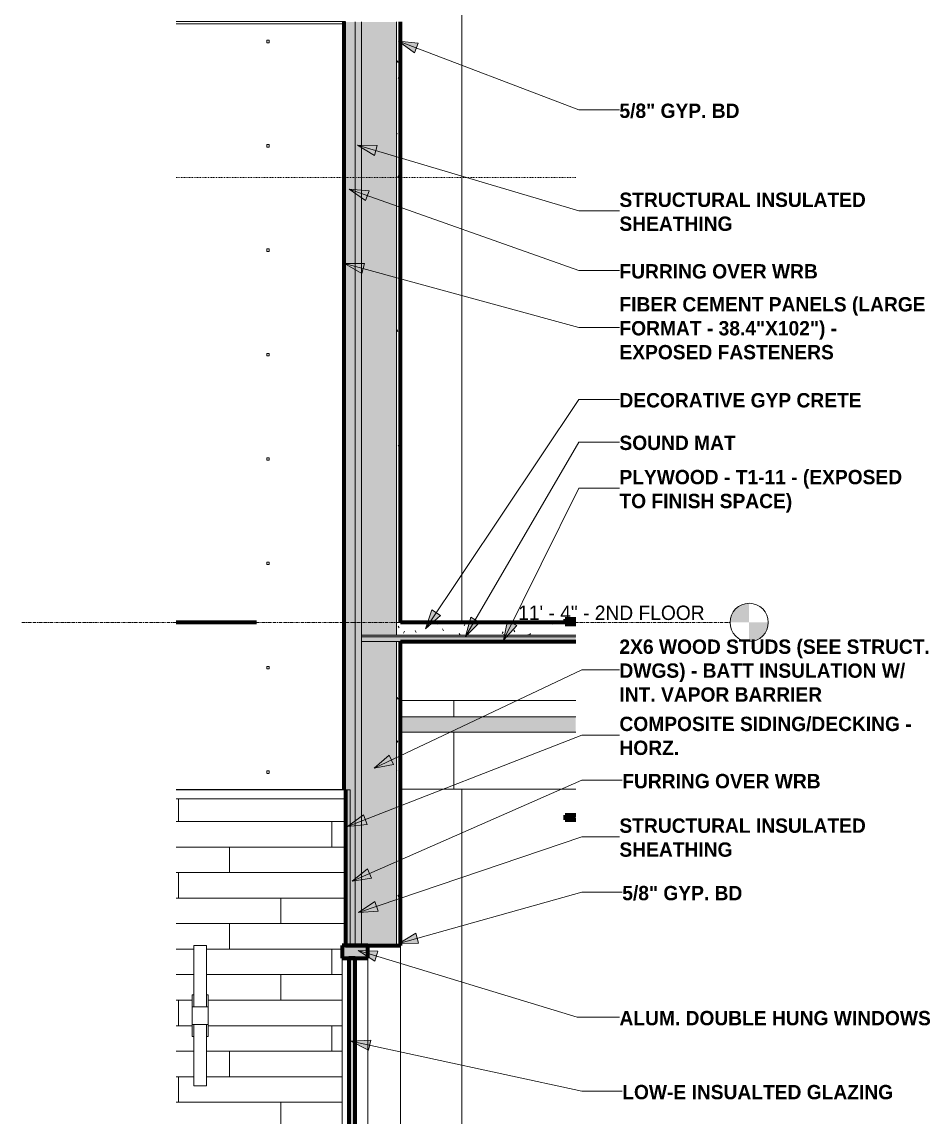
# Model space of a CAD drawing. Header units: inches. Extents: x -3449 to -2631, y -208 to 451.
# Drawn here: x -3293.9 to -3151.5, y 58.5 to 230.1 of the extents above; entities that cross this region are included whole.
import ezdxf

# ---------------------------------------------------------------- set-up
doc = ezdxf.new("R2010")
doc.units = ezdxf.units.IN
doc.header["$MEASUREMENT"] = 0
doc.linetypes.add('Aligning Line 1_8_', pattern=[0.25, 0.125, -0.125])
doc.linetypes.add('Grid Line 1_2_', pattern=[0.875, 0.5, -0.125, 0.125, -0.125])
for name, color, linetype, lineweight in [('0-2', 135, 'Continuous', 9), ('0-3', 250, 'Continuous', 5), ('A-AREA', 32, 'Continuous', 90), ('A-CLNG-1', 55, 'Continuous', 18), ('A-CLNG-2', 31, 'Continuous', 18), ('A-CLNG-3', 250, 'Continuous', 70), ('A-FLOR-1', 8, 'Continuous', 5), ('A-FLOR-2', 31, 'Continuous', 18), ('A-FLOR-3', 55, 'Continuous', 18), ('A-FLOR-4', 192, 'Continuous', 70), ('A-FLOR-5', 250, 'Continuous', 70), ('A-FLOR-LEVL', 51, 'Continuous', 9), ('A-FLOR-LEVL-1', 51, 'Grid Line 1_2_', 9), ('A-FLOR-MCUT', 51, 'Continuous', 18), ('A-FLOR-PATT-1', 8, 'Continuous', 9), ('A-GLAZ-1', 55, 'Continuous', 18), ('A-GLAZ-2', 10, 'Continuous', 18), ('A-GLAZ-3', 27, 'Continuous', 18), ('A-GLAZ-4', 151, 'Continuous', 70), ('A-WALL', 113, 'Continuous', 18), ('A-WALL-1', 55, 'Continuous', 18), ('A-WALL-2', 254, 'Continuous', 5), ('A-WALL-3', 8, 'Continuous', 5), ('A-WALL-4', 23, 'Continuous', 18), ('A-WALL-7', 113, 'Continuous', 70), ('A-WALL-PATT-1', 135, 'Continuous', 9), ('A-WALL-PATT-2', 111, 'Continuous', 9), ('E-LITE-EQPM-1', 135, 'Continuous', 9), ('G-ANNO-SYMB', 111, 'Aligning Line 1_8_', 9), ('G-ANNO-TEXT', 231, 'Continuous', 9), ('I-WALL-1', 55, 'Continuous', 18), ('P-PIPE-1', 8, 'Continuous', 5), ('P-PIPE-2', 135, 'Continuous', 9), ('S-BEAM-1', 135, 'Continuous', 9)]:
    doc.layers.add(name, color=color, linetype=linetype, lineweight=lineweight)
doc.styles.add('Century Gothic', font='ufonts.com_century-gothic.ttf', dxfattribs={"height": 2.25})
doc.styles.add('Century Gothic_B', font='GOTHICB.TTF', dxfattribs={"height": 2.25})
pattern_1 = [(0, (-3381.6211, 68.768), (0, 1.2), []), (315, (-3381.6211, 68.768), (1.199253, 0), [1.696, -1.696]), (45, (-3381.6211, 68.768), (1.199253, 0), [1.696, -1.696])]
pattern_2 = [(161.57, (-3381.5011, 68.888), (-0.9603837, -0.0003992), [0, -6.83, 0.758, 0]), (18.43, (-3381.7411, 68.888), (-0.9603837, 0.0003992), [0, -6.83, 0.758, 0]), (108.43, (-3381.5011, 68.888), (0.4795102, -2.4005264), [2.276, -5.312]), (71.57, (-3381.7411, 68.888), (0.4795102, 2.4005264), [2.276, -5.312])]
pattern_3 = [(0, (-3381.6211, 68.768), (7.68, 1.92), [0.317, -5.443, 0.317, -5.443, -30.72]), (0, (-3381.6211, 68.768), (7.68, 1.92), [-11.52, 0.317, -11.203, 0.317, -5.443, -13.44]), (0, (-3381.6211, 68.768), (7.68, 1.92), [-28.8, 0.317, -3.523, 0.317, -9.283]), (120, (-3378.7411, 69.728), (-5.502769, 5.691075), [0.317, -5.443, 0.317, -5.443, -30.72]), (120, (-3378.7411, 69.728), (-5.502769, 5.691075), [-11.52, 0.317, -11.203, 0.317, -5.443, -13.44]), (120, (-3378.7411, 69.728), (-5.502769, 5.691075), [-28.8, 0.317, -3.523, 0.317, -9.283]), (240, (-3377.7811, 73.568), (-2.177231, -7.611075), [0.317, -5.443, 0.317, -5.443, -30.72]), (240, (-3377.7811, 73.568), (-2.177231, -7.611075), [-11.52, 0.317, -11.203, 0.317, -5.443, -13.44]), (240, (-3377.7811, 73.568), (-2.177231, -7.611075), [-28.8, 0.317, -3.523, 0.317, -9.283])]

# ---------------------------------------------------------------- blocks, each defined once
blk = doc.blocks.new('Dimension Lumber - 2x10-2056821-Section 15 - Callout 2')
at = {"layer": 'S-BEAM-1'}
blk.add_line((3436.4, 255.75), (3408.92, 255.75), dxfattribs=at)
blk = doc.blocks.new('CTR - 1st Phase - Common Walls_rvt-2-Section 15 - Callout 2')
at = {"layer": 'A-CLNG-2'}
blk.add_hatch(color=256, dxfattribs=at).paths.add_polyline_path([(3434.72, 105.07), (3436.4, 105.07), (3436.4, 105.82), (3434.72, 105.82), (3434.72, 105.24)], flags=0)
at = {"layer": 'A-FLOR-2'}
blk.add_hatch(color=256, dxfattribs=at).paths.add_polyline_path([(3436.4, 136), (3436.4, 136.5), (3434.72, 136.5), (3434.72, 136)], flags=0)
at = {"layer": 'P-PIPE-1'}
for points in [[(3408.92, 120), (3436.4, 120), (3436.4, 121.19), (3408.92, 121.19), (3408.92, 120.29)], [(3420.74, 118.81), (3436.4, 118.81), (3436.4, 120), (3408.92, 120), (3408.92, 118.81), (3417.27, 118.81)]]:
    blk.add_hatch(color=256, dxfattribs=at).paths.add_polyline_path(points, flags=0)
at = {"layer": 'A-CLNG-3'}
for p, q in [((3436.4, 105.82), (3434.72, 105.82)), ((3434.72, 105.82), (3434.72, 105.07)), ((3434.72, 105.07), (3436.4, 105.07))]:
    blk.add_line(p, q, dxfattribs=at)
at = {"layer": 'A-FLOR-5'}
for p, q in [((3436.4, 136.5), (3434.72, 136.5)), ((3434.72, 136.5), (3434.72, 135.75)), ((3434.72, 135.75), (3436.4, 135.75))]:
    blk.add_line(p, q, dxfattribs=at)
at = {"layer": 'I-WALL-1'}
for p, q in [((3418.52, 136), (3418.52, 242)), ((3412.52, 109.87), (3408.92, 109.87)), ((3412.52, 109.87), (3418.52, 109.87)), ((3436.4, 109.87), (3418.52, 109.87)), ((3418.52, 109.87), (3418.52, 0))]:
    blk.add_line(p, q, dxfattribs=at)
at = {"layer": 'P-PIPE-2'}
for p, q in [((3436.4, 121.19), (3408.92, 121.19)), ((3408.92, 118.81), (3436.4, 118.81))]:
    blk.add_line(p, q, dxfattribs=at)
at = {"layer": '0-2'}
blk.add_blockref('Dimension Lumber - 2x10-2056821-Section 15 - Callout 2', (0, -132), dxfattribs=at)
blk = doc.blocks.new('_THE_ WINDOW _ DOOR - Window - 1st Floor-2113398-Section 15 - Callout 2')
at = {"layer": 'A-GLAZ-2'}
blk.add_hatch(color=256, dxfattribs=at).paths.add_polyline_path([(3401.8, 3), (3401.8, 83.37), (3400.8, 83.37), (3400.8, 3), (3401.48, 3)], flags=0)
at = {"layer": 'A-GLAZ-3'}
h = blk.add_hatch(color=256, dxfattribs=at)
h.paths.add_polyline_path([(3399.8, 1), (3403.8, 1), (3403.8, 3), (3399.8, 3)], flags=0)
h.paths.add_polyline_path([(3400.32, 83.37), (3403.8, 83.37), (3403.8, 85.37), (3399.8, 85.37), (3399.8, 83.37), (3400.3, 83.37)], flags=0)
h = blk.add_hatch(color=256, dxfattribs=at)
h.paths.add_polyline_path([(3401.8, 55), (3403.8, 55), (3403.8, 57), (3401.8, 57)], flags=0)
h.paths.add_polyline_path([(3400.8, 55), (3400.8, 57), (3399.8, 57), (3399.8, 55), (3400.66, 55)], flags=0)
blk.add_hatch(color=256, dxfattribs=at).paths.add_polyline_path([(3401.3, 0.5), (3401.3, 1), (3400.3, 1), (3400.3, 0.5), (3401.05, 0.5)], flags=0)
at = {"layer": 'A-GLAZ-1'}
for p, q in [((3399.8, 57), (3399.8, 83.37)), ((3403.8, 83.37), (3403.8, 57)), ((3399.8, 3), (3399.8, 55)), ((3403.8, 55), (3403.8, 3))]:
    blk.add_line(p, q, dxfattribs=at)
at = {"layer": 'A-GLAZ-4'}
for p, q in [((3403.8, 85.37), (3399.8, 85.37)), ((3399.8, 85.37), (3399.8, 83.37)), ((3403.8, 83.37), (3403.8, 85.37)), ((3399.8, 83.37), (3403.8, 83.37)), ((3400.8, 83.37), (3400.8, 3)), ((3401.8, 83.37), (3400.8, 83.37)), ((3401.8, 3), (3401.8, 83.37)), ((3403.8, 57), (3399.8, 57)), ((3399.8, 57), (3399.8, 55)), ((3403.8, 55), (3403.8, 57)), ((3399.8, 55), (3403.8, 55)), ((3403.8, 3), (3399.8, 3)), ((3399.8, 3), (3399.8, 1)), ((3400.8, 3), (3401.8, 3)), ((3403.8, 1), (3403.8, 3)), ((3399.8, 1), (3403.8, 1)), ((3401.3, 1), (3400.3, 1)), ((3400.3, 1), (3400.3, 0.5)), ((3400.3, 0.5), (3401.3, 0.5)), ((3401.3, 0.5), (3401.3, 1))]:
    blk.add_line(p, q, dxfattribs=at)
blk = doc.blocks.new('VISA-OW2400-02-SASS - OW2400-L30K-MVOLT-2031435-Section 15 - Callout 2')
at = {"layer": 'E-LITE-EQPM-1'}
for p, q in [((3376.52, 85.37), (3378.52, 85.37)), ((3376.52, 85.37), (3376.52, 75.75)), ((3378.52, 75.75), (3378.52, 85.37)), ((3376.27, 77.62), (3376.52, 77.62)), ((3376.27, 75.75), (3376.27, 77.62)), ((3378.52, 77.62), (3378.77, 77.62)), ((3378.77, 77.62), (3378.77, 75.75)), ((3376.27, 75.75), (3378.77, 75.75)), ((3376.27, 75.75), (3376.27, 73)), ((3378.77, 73), (3378.77, 75.75)), ((3378.77, 73), (3376.27, 73)), ((3376.27, 71.12), (3376.27, 73)), ((3376.52, 73), (3376.52, 63.37)), ((3378.52, 63.37), (3378.52, 73)), ((3378.77, 73), (3378.77, 71.12)), ((3376.27, 71.12), (3376.52, 71.12)), ((3378.77, 71.12), (3378.52, 71.12)), ((3378.52, 63.37), (3376.52, 63.37))]:
    blk.add_line(p, q, dxfattribs=at)
blk = doc.blocks.new('Level - Level Head - Circle-50818-Section 15 - Callout 2')
at = {"layer": 'A-FLOR-LEVL'}
h = blk.add_hatch(color=256, dxfattribs=at)
edge = h.paths.add_edge_path(flags=0)
edge.add_line((3463.57, 0), (3460.57, 0))
edge.add_arc((3463.57, 0), 3, 90, 180, ccw=False)
edge.add_line((3463.57, 3), (3463.57, 0))
h = blk.add_hatch(color=256, dxfattribs=at)
edge = h.paths.add_edge_path(flags=0)
edge.add_line((3463.57, -3), (3463.57, 0))
edge.add_line((3463.57, 0), (3466.57, 0))
edge.add_arc((3463.57, 0), 3, 270, 360, ccw=False)
blk.add_circle((3463.57, 0), 3, dxfattribs=at)

msp = doc.modelspace()

# ---------------------------------------------------------------- hatches: boundary and pattern name
at = {"layer": 'A-FLOR-1'}
msp.add_hatch(color=256, dxfattribs=at).paths.add_polyline_path([(-3236.23, 133.75), (-3207.04, 133.75), (-3207.04, 134), (-3240.64, 134), (-3240.64, 133.75), (-3238.36, 133.75)], flags=0)
at = {"layer": 'A-FLOR-2'}
msp.add_hatch(color=256, dxfattribs=at).paths.add_polyline_path([(-3207.04, 133), (-3207.04, 133.75), (-3240.64, 133.75), (-3240.64, 133), (-3224.91, 133)], flags=0)
at = {"layer": 'A-FLOR-PATT-1'}
h = msp.add_hatch(dxfattribs=at)
h.set_pattern_fill('FP_18', color=256, style=0, pattern_type=2)
h.set_pattern_definition(pattern_3)
h.paths.add_polyline_path([(-3234.51, 134), (-3207.04, 134), (-3207.04, 136), (-3235.14, 136), (-3235.14, 134)], flags=0)
at = {"layer": 'A-WALL-2'}
msp.add_hatch(color=256, dxfattribs=at).paths.add_polyline_path([(-3243.14, 109.75), (-3243.14, 230.12), (-3243.39, 230.12), (-3243.39, 109.75)], flags=0)
at = {"layer": 'A-WALL-3'}
msp.add_hatch(color=256, dxfattribs=at).paths.add_polyline_path([(-3243.14, 109.75), (-3241.64, 109.75), (-3241.64, 230.12), (-3243.14, 230.12), (-3243.14, 109.87)], flags=0)
h = msp.add_hatch(color=256, dxfattribs=at)
h.paths.add_polyline_path([(-3241.64, -13.75), (-3241.64, 1), (-3242.14, 1), (-3242.14, 0.5), (-3242.39, 0.5), (-3242.39, -6.25), (-3242.08, -6.26), (-3242.08, -13.75)], flags=0)
h.paths.add_polyline_path([(-3242.39, 85.37), (-3241.64, 85.37), (-3241.64, 109.75), (-3242.39, 109.75), (-3242.39, 102.47)], flags=0)
at = {"layer": 'A-WALL-4'}
h = msp.add_hatch(color=256, dxfattribs=at)
h.paths.add_polyline_path([(-3243.14, -6.26), (-3242.39, -6.25), (-3242.39, 0.5), (-3243.14, 0.5), (-3243.14, -5.27)], flags=0)
h.paths.add_polyline_path([(-3242.39, 85.37), (-3242.39, 109.75), (-3243.14, 109.75), (-3243.14, 85.37)], flags=0)
at = {"layer": 'A-WALL-PATT-1'}
h = msp.add_hatch(dxfattribs=at)
h.set_pattern_fill('FP_19', color=256, style=0, pattern_type=2)
h.set_pattern_definition([(0, (-3234.58, 112.3), (-38.4, 120.375), [0.392, -38.007]), (0, (-3234.58, 112.7), (-38.4, 120.375), [0.392, -38.007]), (0, (-3234.58, 128.66), (-38.4, 120.375), [0.392, -38.007]), (0, (-3234.58, 129.05), (-38.4, 120.375), [0.392, -38.007]), (0, (-3234.58, 145.02), (-38.4, 120.375), [0.392, -38.007]), (0, (-3234.58, 145.41), (-38.4, 120.375), [0.392, -38.007]), (0, (-3234.58, 161.38), (-38.4, 120.375), [0.392, -38.007]), (0, (-3234.58, 161.77), (-38.4, 120.375), [0.392, -38.007]), (0, (-3234.58, 177.73), (-38.4, 120.375), [0.392, -38.007]), (0, (-3234.58, 178.12), (-38.4, 120.375), [0.392, -38.007]), (0, (-3234.58, 194.09), (-38.4, 120.375), [0.392, -38.007]), (0, (-3234.58, 194.48), (-38.4, 120.375), [0.392, -38.007]), (0, (-3234.58, 210.45), (-38.4, 120.38), [0.392, -38.007]), (0, (-3234.58, 210.84), (-38.4, 120.38), [0.392, -38.007]), (0, (-3234.58, 226.8), (-38.4, 120.38), [0.392, -38.007]), (0, (-3234.58, 227.2), (-38.4, 120.38), [0.392, -38.007]), (0, (-3217.13, 112.3), (-38.4, 120.375), [0.392, -38.007]), (0, (-3217.13, 112.7), (-38.4, 120.375), [0.392, -38.007]), (0, (-3217.13, 128.66), (-38.4, 120.375), [0.392, -38.007]), (0, (-3217.13, 129.05), (-38.4, 120.375), [0.392, -38.007]), (0, (-3217.13, 145.02), (-38.4, 120.375), [0.392, -38.007]), (0, (-3217.13, 145.41), (-38.4, 120.375), [0.392, -38.007]), (0, (-3217.13, 161.38), (-38.4, 120.375), [0.392, -38.007]), (0, (-3217.13, 161.77), (-38.4, 120.375), [0.392, -38.007]), (0, (-3217.13, 177.73), (-38.4, 120.375), [0.392, -38.007]), (0, (-3217.13, 178.12), (-38.4, 120.375), [0.392, -38.007]), (0, (-3217.13, 194.09), (-38.4, 120.375), [0.392, -38.007]), (0, (-3217.13, 194.48), (-38.4, 120.375), [0.392, -38.007]), (0, (-3217.13, 210.45), (-38.4, 120.375), [0.392, -38.007]), (0, (-3217.13, 210.84), (-38.4, 120.375), [0.392, -38.007]), (0, (-3217.13, 226.8), (-38.4, 120.38), [0.392, -38.007]), (0, (-3217.13, 227.2), (-38.4, 120.38), [0.392, -38.007]), (0, (-3199.68, 112.3), (-38.4, 120.375), [0.392, -38.007]), (0, (-3199.68, 112.7), (-38.4, 120.375), [0.392, -38.007]), (0, (-3199.68, 128.66), (-38.4, 120.375), [0.392, -38.007]), (0, (-3199.68, 129.05), (-38.4, 120.375), [0.392, -38.007]), (0, (-3199.68, 145.02), (-38.4, 120.375), [0.392, -38.007]), (0, (-3199.68, 145.41), (-38.4, 120.375), [0.392, -38.007]), (0, (-3199.68, 161.38), (-38.4, 120.375), [0.392, -38.007]), (0, (-3199.68, 161.77), (-38.4, 120.375), [0.392, -38.007]), (0, (-3199.68, 177.73), (-38.4, 120.375), [0.392, -38.007]), (0, (-3199.68, 178.12), (-38.4, 120.375), [0.392, -38.007]), (0, (-3199.68, 194.09), (-38.4, 120.375), [0.392, -38.007]), (0, (-3199.68, 194.48), (-38.4, 120.375), [0.392, -38.007]), (0, (-3199.68, 210.45), (-38.4, 120.375), [0.392, -38.007]), (0, (-3199.68, 210.84), (-38.4, 120.375), [0.392, -38.007]), (0, (-3199.68, 226.8), (-38.4, 120.38), [0.392, -38.007]), (0, (-3199.68, 227.2), (-38.4, 120.38), [0.392, -38.007]), (90, (-3236.325, 109.75), (-38.4, 2e-15), [120, -0.375]), (90, (-3235.95, 109.75), (-38.4, 2e-15), [120, -0.375]), (90, (-3234.584, 112.304), (-38.4, 2e-15), [0.392, -119.982]), (90, (-3234.584, 128.66), (-38.4, 2e-15), [0.392, -119.982]), (90, (-3234.584, 145.018), (-38.4, 2e-15), [0.392, -119.982]), (90, (-3234.584, 161.375), (-38.4, 2e-15), [0.392, -119.982]), (90, (-3234.584, 177.732), (-38.4, 2e-15), [0.392, -119.982]), (90, (-3234.584, 194.09), (-38.4, 2e-15), [0.392, -119.982]), (90, (-3234.584, 210.447), (-38.4, 2e-15), [0.392, -119.982]), (90, (-3234.584, 226.804), (-38.4, 2e-15), [0.392, -119.982]), (90, (-3234.19, 112.304), (-38.4, 2e-15), [0.392, -119.982]), (90, (-3234.19, 128.66), (-38.4, 2e-15), [0.392, -119.982]), (90, (-3234.19, 145.018), (-38.4, 2e-15), [0.392, -119.982]), (90, (-3234.19, 161.375), (-38.4, 2e-15), [0.392, -119.982]), (90, (-3234.19, 177.732), (-38.4, 2e-15), [0.392, -119.982]), (90, (-3234.19, 194.09), (-38.4, 2e-15), [0.392, -119.982]), (90, (-3234.19, 210.447), (-38.4, 2e-15), [0.392, -119.982]), (90, (-3234.19, 226.804), (-38.4, 2e-15), [0.392, -119.982]), (90, (-3217.134, 112.304), (-38.4, 2e-15), [0.392, -119.982]), (90, (-3217.134, 128.66), (-38.4, 2e-15), [0.392, -119.982]), (90, (-3217.134, 145.018), (-38.4, 2e-15), [0.392, -119.982]), (90, (-3217.134, 161.375), (-38.4, 2e-15), [0.392, -119.982]), (90, (-3217.134, 177.732), (-38.4, 2e-15), [0.392, -119.982]), (90, (-3217.134, 194.09), (-38.4, 2e-15), [0.392, -119.982]), (90, (-3217.134, 210.447), (-38.4, 2e-15), [0.392, -119.982]), (90, (-3217.134, 226.804), (-38.4, 2e-15), [0.392, -119.982]), (90, (-3216.74, 112.304), (-38.4, 2e-15), [0.392, -119.982]), (90, (-3216.74, 128.66), (-38.4, 2e-15), [0.392, -119.982]), (90, (-3216.74, 145.018), (-38.4, 2e-15), [0.392, -119.982]), (90, (-3216.74, 161.375), (-38.4, 2e-15), [0.392, -119.982]), (90, (-3216.74, 177.732), (-38.4, 2e-15), [0.392, -119.982]), (90, (-3216.74, 194.09), (-38.4, 2e-15), [0.392, -119.982]), (90, (-3216.74, 210.447), (-38.4, 2e-15), [0.392, -119.982]), (90, (-3216.74, 226.804), (-38.4, 2e-15), [0.392, -119.982]), (90, (-3199.684, 112.304), (-38.4, 2e-15), [0.392, -119.982]), (90, (-3199.684, 128.66), (-38.4, 2e-15), [0.392, -119.982]), (90, (-3199.684, 145.018), (-38.4, 2e-15), [0.392, -119.982]), (90, (-3199.684, 161.375), (-38.4, 2e-15), [0.392, -119.982]), (90, (-3199.684, 177.732), (-38.4, 2e-15), [0.392, -119.982]), (90, (-3199.684, 194.09), (-38.4, 2e-15), [0.392, -119.982]), (90, (-3199.684, 210.447), (-38.4, 2e-15), [0.392, -119.982]), (90, (-3199.684, 226.804), (-38.4, 2e-15), [0.392, -119.982]), (90, (-3199.29, 112.304), (-38.4, 2e-15), [0.392, -119.982]), (90, (-3199.29, 128.66), (-38.4, 2e-15), [0.392, -119.982]), (90, (-3199.29, 145.018), (-38.4, 2e-15), [0.392, -119.982]), (90, (-3199.29, 161.375), (-38.4, 2e-15), [0.392, -119.982]), (90, (-3199.29, 177.732), (-38.4, 2e-15), [0.392, -119.982]), (90, (-3199.29, 194.09), (-38.4, 2e-15), [0.392, -119.982]), (90, (-3199.29, 210.447), (-38.4, 2e-15), [0.392, -119.982]), (90, (-3199.29, 226.804), (-38.4, 2e-15), [0.392, -119.982]), (180, (-3197.93, 109.38), (-38.4, 120.375), [38.025, -0.375]), (180, (-3197.93, 109.75), (-38.4, 120.375), [38.025, -0.375])])
h.paths.add_polyline_path([(-3246.18, 109.75), (-3243.39, 109.75), (-3243.39, 230.12), (-3243.14, 230.12), (-3243.14, 348.51), (-3269.67, 348.51), (-3269.67, 109.75), (-3254.01, 109.75)], flags=0)
h.paths.add_polyline_path([(-3235.14, 268), (-3234.51, 268), (-3234.51, 348.51), (-3235.14, 348.51), (-3235.14, 271.11)], flags=0)
h = msp.add_hatch(dxfattribs=at)
h.set_pattern_fill('FP_25', color=256, style=0, pattern_type=2)
h.set_pattern_definition([(0, (-4541.3, 0.8), (0, 4), []), (90, (-4541.3, 0.8), (-8, 8), [4, -28]), (90, (-4525.3, 4.8), (-8, 8), [4, -28])])
h.paths.add_polyline_path([(-3245.17, -4.28), (-3243.14, -4.25), (-3243.14, 1), (-3243.64, 1), (-3243.64, 85.37), (-3243.14, 85.37), (-3243.14, 108.37), (-3269.67, 108.37), (-3269.67, -4.28), (-3246.18, -4.28)], flags=0)
h.paths.add_polyline_path([(-3266.91, 63.37), (-3266.91, 71.12), (-3267.16, 71.12), (-3267.16, 77.62), (-3266.91, 77.62), (-3266.91, 85.37), (-3264.91, 85.37), (-3264.91, 77.62), (-3264.66, 77.62), (-3264.66, 71.12), (-3264.91, 71.12), (-3264.91, 63.37)], flags=0)
at = {"layer": 'A-WALL-PATT-2'}
h = msp.add_hatch(dxfattribs=at)
h.set_pattern_fill('FP_16', color=256, style=0, pattern_type=2)
h.set_pattern_definition(pattern_1)
h.paths.add_polyline_path([(-3241.64, 109.75), (-3240.64, 109.75), (-3240.64, 230.12), (-3241.64, 230.12), (-3241.64, 109.87)], flags=0)
h = msp.add_hatch(dxfattribs=at)
h.set_pattern_fill('FP_17', color=256, style=0, pattern_type=2)
h.set_pattern_definition(pattern_2)
h.paths.add_polyline_path([(-3240.64, 109.75), (-3235.14, 109.75), (-3235.14, 133), (-3240.64, 133), (-3240.64, 109.87)], flags=0)
h.paths.add_polyline_path([(-3238.36, 134), (-3235.14, 134), (-3235.14, 230.12), (-3240.64, 230.12), (-3240.63, 134), (-3240.62, 134)], flags=0)
h = msp.add_hatch(dxfattribs=at)
h.set_pattern_fill('FP_18', color=256, style=0, pattern_type=2)
h.set_pattern_definition(pattern_3)
h.paths.add_polyline_path([(-3235.14, 109.75), (-3234.51, 109.75), (-3234.51, 133), (-3235.14, 133), (-3235.14, 109.87)], flags=0)
h.paths.add_polyline_path([(-3234.51, 136), (-3234.51, 230.12), (-3235.14, 230.12), (-3235.14, 136)], flags=0)
h = msp.add_hatch(dxfattribs=at)
h.set_pattern_fill('FP_16', color=256, style=0, pattern_type=2)
h.set_pattern_definition(pattern_1)
h.paths.add_polyline_path([(-3241.64, -13.75), (-3241.08, -13.75), (-3241.08, -4), (-3240.64, -4), (-3240.64, 1), (-3241.64, 1), (-3241.64, -12.73)], flags=0)
h.paths.add_polyline_path([(-3240.64, 85.37), (-3240.64, 109.75), (-3241.64, 109.75), (-3241.64, 85.37)], flags=0)
h = msp.add_hatch(dxfattribs=at)
h.set_pattern_fill('FP_17', color=256, style=0, pattern_type=2)
h.set_pattern_definition(pattern_2)
h.paths.add_polyline_path([(-3235.58, -4), (-3235.58, 0), (-3235.14, 0), (-3235.14, 1), (-3240.64, 1), (-3240.64, -4), (-3238.36, -4)], flags=0)
h.paths.add_polyline_path([(-3235.14, 85.37), (-3235.14, 109.75), (-3240.64, 109.75), (-3240.64, 85.37)], flags=0)
h = msp.add_hatch(dxfattribs=at)
h.set_pattern_fill('FP_18', color=256, style=0, pattern_type=2)
h.set_pattern_definition(pattern_3)
h.paths.add_polyline_path([(-3234.51, 0), (-3234.51, 1), (-3235.14, 1), (-3235.14, 0)], flags=0)
h.paths.add_polyline_path([(-3235.14, 85.37), (-3234.51, 85.37), (-3234.51, 109.75), (-3235.14, 109.75), (-3235.14, 102.47)], flags=0)
at = {"layer": 'G-ANNO-TEXT'}
for points in [[(-3234.82, 227.12), (-3232.3, 225.29), (-3231.73, 226.8)], [(-3241.26, 210.83), (-3238.61, 209.21), (-3238.15, 210.75)], [(-3242.54, 203.89), (-3239.98, 202.13), (-3239.44, 203.65)], [(-3243.28, 192.27), (-3240.6, 190.7), (-3240.18, 192.25)], [(-3230.6, 135.02), (-3228.26, 137.07), (-3229.6, 137.96)], [(-3224.31, 133.82), (-3222.11, 136.01), (-3223.49, 136.82)], [(-3218.35, 133.2), (-3216.3, 135.53), (-3217.74, 136.24)], [(-3238.67, 113.17), (-3235.61, 113.73), (-3236.3, 115.18)], [(-3242.81, 104), (-3239.73, 104.34), (-3240.31, 105.84)], [(-3242.11, 95.43), (-3239.04, 95.9), (-3239.69, 97.37)], [(-3241.12, 90.52), (-3238.02, 90.73), (-3238.53, 92.25)], [(-3234.79, 85.7), (-3231.69, 85.73), (-3232.12, 87.28)], [(-3241.17, 84.58), (-3238.53, 82.94), (-3238.06, 84.48)], [(-3242.28, 70.37), (-3239.52, 68.95), (-3239.18, 70.52)]]:
    msp.add_hatch(color=256, dxfattribs=at).paths.add_polyline_path(points, flags=0)

# ---------------------------------------------------------------- linework, layer by layer
at = {"layer": 'A-AREA'}
for p in [(-3257.45, 136), (-3257.07, 136)]:
    msp.add_line(p, (-3269.67, 136), dxfattribs=at)
at = {"layer": 'A-CLNG-1'}
msp.add_line((-3243.14, 108.37), (-3269.67, 108.37), dxfattribs=at)
at = {"layer": 'A-FLOR-3'}
for p, q in [((-3226.16, 123.75), (-3226.16, 121.19)), ((-3226.16, 118.81), (-3226.16, 109.87))]:
    msp.add_line(p, q, dxfattribs=at)
at = {"layer": 'A-FLOR-4'}
for p, q in [((-3207.04, 136), (-3234.51, 136)), ((-3234.51, 133), (-3207.04, 133))]:
    msp.add_line(p, q, dxfattribs=at)
at = {"layer": 'A-FLOR-LEVL-1'}
msp.add_line((-3293.86, 136), (-3182.86, 136), dxfattribs=at)
at = {"layer": 'A-FLOR-MCUT'}
for p, q in [((-3235.14, 136), (-3235.14, 134)), ((-3207.04, 134), (-3240.64, 134)), ((-3207.04, 133.75), (-3240.64, 133.75))]:
    msp.add_line(p, q, dxfattribs=at)
at = {"layer": 'A-WALL'}
for p, q in [((-3243.14, 230.12), (-3243.14, 109.75)), ((-3241.64, 230.12), (-3241.64, 85.37)), ((-3240.64, 230.12), (-3240.64, 85.37)), ((-3235.14, 230.12), (-3235.14, 136)), ((-3235.14, 136), (-3234.51, 136)), ((-3234.51, 133), (-3240.64, 133)), ((-3235.14, 133), (-3235.14, 85.37)), ((-3243.14, 109.75), (-3242.39, 109.75)), ((-3242.39, 109.75), (-3242.39, 85.37))]:
    msp.add_line(p, q, dxfattribs=at)
at = {"layer": 'A-WALL-1'}
for p, q in [((-3269.67, 109.75), (-3243.39, 109.75)), ((-3234.51, 85.37), (-3234.51, 1))]:
    msp.add_line(p, q, dxfattribs=at)
at = {"layer": 'A-WALL-7'}
for p, q in [((-3243.39, 230.12), (-3243.39, 109.75)), ((-3234.51, 136), (-3234.51, 230.12)), ((-3234.51, 85.37), (-3234.51, 133)), ((-3243.39, 109.75), (-3243.14, 109.75)), ((-3243.14, 109.75), (-3243.14, 85.37)), ((-3243.14, 85.37), (-3234.51, 85.37))]:
    msp.add_line(p, q, dxfattribs=at)
at = {"layer": 'G-ANNO-SYMB'}
msp.add_line((-3269.67, 205.76), (-3207.04, 205.76), dxfattribs=at)
at = {"layer": 'G-ANNO-TEXT'}
for p, q in [((-3234.82, 227.12), (-3232.3, 225.29)), ((-3231.73, 226.8), (-3234.82, 227.12)), ((-3234.82, 227.12), (-3206.56, 216.32)), ((-3232.3, 225.29), (-3231.73, 226.8)), ((-3206.56, 216.32), (-3200.2, 216.32)), ((-3241.26, 210.83), (-3238.61, 209.21)), ((-3238.15, 210.75), (-3241.26, 210.83)), ((-3241.26, 210.83), (-3206.56, 200.5)), ((-3238.61, 209.21), (-3238.15, 210.75)), ((-3242.54, 203.89), (-3239.98, 202.13)), ((-3239.44, 203.65), (-3242.54, 203.89)), ((-3242.54, 203.89), (-3206.56, 191.16)), ((-3239.98, 202.13), (-3239.44, 203.65)), ((-3206.56, 200.5), (-3200.2, 200.5)), ((-3243.28, 192.27), (-3240.6, 190.7)), ((-3240.18, 192.25), (-3243.28, 192.27)), ((-3243.28, 192.27), (-3206.56, 182.24)), ((-3240.6, 190.7), (-3240.18, 192.25)), ((-3206.56, 191.16), (-3200.2, 191.16)), ((-3206.56, 182.24), (-3200.2, 182.24)), ((-3230.6, 135.02), (-3206.56, 170.95)), ((-3206.56, 170.95), (-3200.2, 170.95)), ((-3224.31, 133.82), (-3206.56, 164.28)), ((-3206.56, 164.28), (-3200.2, 164.28)), ((-3218.35, 133.2), (-3206.56, 157.04)), ((-3206.56, 157.04), (-3200.2, 157.04)), ((-3229.6, 137.96), (-3230.6, 135.02)), ((-3228.26, 137.07), (-3229.6, 137.96)), ((-3230.6, 135.02), (-3228.26, 137.07)), ((-3223.49, 136.82), (-3224.31, 133.82)), ((-3224.31, 133.82), (-3222.11, 136.01)), ((-3222.11, 136.01), (-3223.49, 136.82)), ((-3217.74, 136.24), (-3218.35, 133.2)), ((-3216.3, 135.53), (-3217.74, 136.24)), ((-3218.35, 133.2), (-3216.3, 135.53)), ((-3238.67, 113.17), (-3206.12, 128.58)), ((-3206.12, 128.58), (-3200.2, 128.58)), ((-3242.81, 104), (-3206.12, 118.35)), ((-3206.12, 118.35), (-3200.2, 118.35)), ((-3236.3, 115.18), (-3238.67, 113.17)), ((-3235.61, 113.73), (-3236.3, 115.18)), ((-3238.67, 113.17), (-3235.61, 113.73)), ((-3242.11, 95.43), (-3206.12, 111.26)), ((-3206.12, 111.26), (-3199.76, 111.26)), ((-3240.31, 105.84), (-3242.81, 104)), ((-3239.73, 104.34), (-3240.31, 105.84)), ((-3242.81, 104), (-3239.73, 104.34)), ((-3241.12, 90.52), (-3206.12, 102.41)), ((-3206.12, 102.41), (-3200.2, 102.41)), ((-3239.69, 97.37), (-3242.11, 95.43)), ((-3239.04, 95.9), (-3239.69, 97.37)), ((-3242.11, 95.43), (-3239.04, 95.9)), ((-3234.79, 85.7), (-3206.12, 93.71)), ((-3206.12, 93.71), (-3199.76, 93.71)), ((-3238.53, 92.25), (-3241.12, 90.52)), ((-3238.02, 90.73), (-3238.53, 92.25)), ((-3241.12, 90.52), (-3238.02, 90.73)), ((-3232.12, 87.28), (-3234.79, 85.7)), ((-3231.69, 85.73), (-3232.12, 87.28)), ((-3241.17, 84.58), (-3238.53, 82.94)), ((-3238.06, 84.48), (-3241.17, 84.58)), ((-3241.17, 84.58), (-3206.85, 74.12)), ((-3238.53, 82.94), (-3238.06, 84.48)), ((-3234.79, 85.7), (-3231.69, 85.73)), ((-3206.85, 74.12), (-3200.2, 74.12)), ((-3239.18, 70.52), (-3242.28, 70.37)), ((-3239.52, 68.95), (-3239.18, 70.52)), ((-3242.28, 70.37), (-3239.52, 68.95)), ((-3242.28, 70.37), (-3206.12, 62.52)), ((-3206.12, 62.52), (-3199.76, 62.52))]:
    msp.add_line(p, q, dxfattribs=at)

# ---------------------------------------------------------------- block references
at = {"layer": '0-3'}
msp.add_blockref('CTR - 1st Phase - Common Walls_rvt-2-Section 15 - Callout 2', (-6643.44, 0), dxfattribs=at)
at = {"layer": 'A-FLOR-LEVL'}
msp.add_blockref('Level - Level Head - Circle-50818-Section 15 - Callout 2', (-6643.44, 136), dxfattribs=at)
at = {"layer": 'A-GLAZ-1'}
msp.add_blockref('_THE_ WINDOW _ DOOR - Window - 1st Floor-2113398-Section 15 - Callout 2', (-6643.44, 0), dxfattribs=at)
at = {"layer": 'E-LITE-EQPM-1'}
msp.add_blockref('VISA-OW2400-02-SASS - OW2400-L30K-MVOLT-2031435-Section 15 - Callout 2', (-6643.44, 0), dxfattribs=at)

# ---------------------------------------------------------------- texts
at = {"layer": 'A-FLOR-LEVL', "insert": (-3216.08, 138.64), "char_height": 2.25, "width": 36.8145, "attachment_point": 1, "style": 'Century Gothic'}
msp.add_mtext('11\' - 4" - 2ND FLOOR', dxfattribs=at)
at = {"layer": 'G-ANNO-TEXT', "char_height": 2.25, "attachment_point": 1, "style": 'Century Gothic_B'}
for s, insert, width in [('5/8" GYP. BD', (-3200.2, 217.32), 23.5582), ('STRUCTURAL INSULATED', (-3200.2, 203.37), 42.7987), ('SHEATHING', (-3200.2, 199.62), 21.0585), ('FURRING OVER WRB', (-3200.2, 192.16), 36.5115), ('FIBER CEMENT PANELS (LARGE', (-3200.2, 186.99), 54.9945), ('FORMAT - 38.4"X102") -', (-3200.2, 183.24), 42.723), ('EXPOSED FASTENERS', (-3200.2, 179.49), 37.6477), ('DECORATIVE GYP CRETE', (-3200.2, 171.95), 44.6167), ('SOUND MAT', (-3200.2, 165.28), 22.422), ('PLYWOOD - T1-11 - (EXPOSED', (-3200.2, 159.91), 54.6157), ('TO FINISH SPACE)', (-3200.2, 156.16), 32.118), ('2X6 WOOD STUDS (SEE STRUCT.', (-3200.2, 133.33), 56.5852), ('DWGS) - BATT INSULATION W/', (-3200.2, 129.58), 54.1612), ('INT. VAPOR BARRIER', (-3200.2, 125.83), 37.1175), ('COMPOSITE SIDING/DECKING -', (-3200.2, 121.23), 57.873), ('HORZ.', (-3200.2, 117.48), 11.211), ('FURRING OVER WRB', (-3199.76, 112.26), 36.5115), ('STRUCTURAL INSULATED', (-3200.2, 105.28), 42.7987), ('SHEATHING', (-3200.2, 101.53), 21.0585), ('5/8" GYP. BD', (-3199.76, 94.71), 23.5582), ('ALUM. DOUBLE HUNG WINDOWS', (-3200.2, 75.12), 59.4637), ('LOW-E INSUALTED GLAZING', (-3199.76, 63.52), 50.5252)]:
    msp.add_mtext(s, dxfattribs=dict(at, insert=insert, width=width))

doc.saveas('drawing.dxf')
